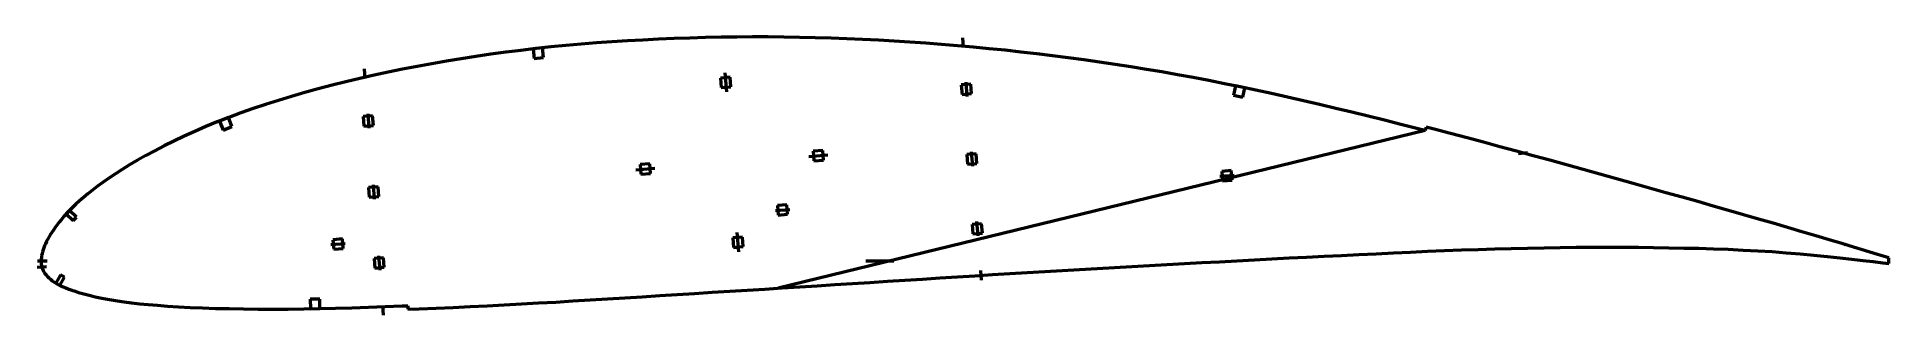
# Model space of a CAD drawing. Header units: metres. Extents: x -290 to 483, y -23 to 94.
import ezdxf

# ---------------------------------------------------------------- set-up
doc = ezdxf.new("R2010")
doc.units = ezdxf.units.M
for name, color, linetype, lineweight in [('FoilLayer', 1, 'Continuous', 50), ('StringerLayer', 1, 'Continuous', 50), ('SubLayer', 1, 'Continuous', 50)]:
    doc.layers.add(name, color=color, linetype=linetype, lineweight=lineweight)

msp = doc.modelspace()

# ---------------------------------------------------------------- linework, layer by layer
at = {"layer": 'FoilLayer'}
for p, q in [((-24.1, 92.85), (-30.62, 92.58)), ((-17.58, 93.08), (-24.1, 92.85)), ((-11.04, 93.26), (-17.58, 93.08)), ((-4.49, 93.39), (-11.04, 93.26)), ((2.06, 93.48), (-4.49, 93.39)), ((8.62, 93.52), (2.06, 93.48)), ((15.17, 93.52), (8.62, 93.52)), ((21.72, 93.46), (15.17, 93.52)), ((28.28, 93.36), (21.72, 93.46)), ((34.85, 93.21), (28.28, 93.36)), ((41.42, 93.02), (34.85, 93.21)), ((47.99, 92.78), (41.42, 93.02)), ((54.58, 92.49), (47.99, 92.78)), ((-106.81, 85.39), (-113, 84.43)), ((-100.59, 86.29), (-106.81, 85.39)), ((-94.35, 87.14), (-100.59, 86.29)), ((-88.1, 87.93), (-94.35, 87.14)), ((-81.83, 88.66), (-88.1, 87.93)), ((-75.55, 89.34), (-81.83, 88.66)), ((-69.25, 89.95), (-75.55, 89.34)), ((-62.9, 90.51), (-69.25, 89.95)), ((-56.51, 91.01), (-62.9, 90.51)), ((-50.07, 91.47), (-56.51, 91.01)), ((-43.61, 91.89), (-50.07, 91.47)), ((-37.12, 92.25), (-43.61, 91.89)), ((-30.62, 92.58), (-37.12, 92.25)), ((61.17, 92.16), (54.58, 92.49)), ((67.76, 91.79), (61.17, 92.16)), ((74.37, 91.37), (67.76, 91.79)), ((80.98, 90.9), (74.37, 91.37)), ((87.6, 90.39), (80.98, 90.9)), ((94.23, 89.84), (87.6, 90.39)), ((100.85, 89.25), (94.23, 89.84)), ((107.47, 88.62), (100.85, 89.25)), ((114.09, 87.95), (107.47, 88.62)), ((120.68, 87.24), (114.09, 87.95)), ((127.26, 86.49), (120.68, 87.24)), ((133.83, 85.69), (127.26, 86.49)), ((140.38, 84.85), (133.83, 85.69)), ((-149.37, 77.54), (-155.27, 76.2)), ((-143.42, 78.83), (-149.37, 77.54)), ((-137.42, 80.06), (-143.42, 78.83)), ((-131.38, 81.24), (-137.42, 80.06)), ((-125.29, 82.36), (-131.38, 81.24)), ((-119.16, 83.42), (-125.29, 82.36)), ((-113, 84.43), (-119.16, 83.42)), ((146.93, 83.97), (140.38, 84.85)), ((153.48, 83.04), (146.93, 83.97)), ((160.01, 82.07), (153.48, 83.04)), ((166.53, 81.05), (160.01, 82.07)), ((173.05, 79.99), (166.53, 81.05)), ((179.56, 78.89), (173.05, 79.99)), ((186.06, 77.74), (179.56, 78.89)), ((192.57, 76.53), (186.06, 77.74)), ((-178.31, 70.25), (-183.86, 68.65)), ((-172.64, 71.81), (-178.31, 70.25)), ((-166.89, 73.33), (-172.64, 71.81)), ((-161.1, 74.8), (-166.89, 73.33)), ((-155.27, 76.2), (-161.1, 74.8)), ((199.1, 75.29), (192.57, 76.53)), ((205.63, 73.99), (199.1, 75.29)), ((212.18, 72.65), (205.63, 73.99)), ((218.74, 71.27), (212.18, 72.65)), ((225.33, 69.84), (218.74, 71.27)), ((231.95, 68.36), (225.33, 69.84)), ((-199.83, 63.56), (-204.93, 61.75)), ((-194.63, 65.31), (-199.83, 63.56)), ((-189.3, 67), (-194.63, 65.31)), ((-183.86, 68.65), (-189.3, 67)), ((238.61, 66.83), (231.95, 68.36)), ((245.32, 65.26), (238.61, 66.83)), ((252.08, 63.66), (245.32, 65.26)), ((258.86, 62.03), (252.08, 63.66)), ((265.64, 60.38), (258.86, 62.03)), ((-219.53, 56.04), (-224.13, 54.06)), ((-214.79, 57.99), (-219.53, 56.04)), ((-209.92, 59.9), (-214.79, 57.99)), ((-204.93, 61.75), (-209.92, 59.9)), ((289.46, 54.38), (19.32, -11.48)), ((272.43, 58.7), (265.64, 60.38)), ((279.22, 57), (272.43, 58.7)), ((286.02, 55.26), (279.22, 57)), ((289.46, 54.38), (286.02, 55.26)), ((289.83, 55.83), (289.46, 54.38)), ((293.22, 54.96), (289.83, 55.83)), ((300.06, 53.17), (293.22, 54.96)), ((-237.01, 47.98), (-240.93, 45.96)), ((-232.88, 50.01), (-237.01, 47.98)), ((-228.59, 52.05), (-232.88, 50.01)), ((-224.13, 54.06), (-228.59, 52.05)), ((306.92, 51.36), (300.06, 53.17)), ((313.79, 49.53), (306.92, 51.36)), ((320.67, 47.67), (313.79, 49.53)), ((327.58, 45.79), (320.67, 47.67)), ((-251.43, 40.08), (-254.49, 38.2)), ((-248.15, 42.01), (-251.43, 40.08)), ((-244.65, 43.97), (-248.15, 42.01)), ((-240.93, 45.96), (-244.65, 43.97)), ((334.52, 43.89), (327.58, 45.79)), ((341.48, 41.98), (334.52, 43.89)), ((348.43, 40.05), (341.48, 41.98)), ((355.4, 38.12), (348.43, 40.05)), ((-264.77, 31.15), (-266.88, 29.54)), ((-262.49, 32.83), (-264.77, 31.15)), ((-260.02, 34.56), (-262.49, 32.83)), ((-257.35, 36.35), (-260.02, 34.56)), ((-254.49, 38.2), (-257.35, 36.35)), ((362.36, 36.17), (355.4, 38.12)), ((369.32, 34.22), (362.36, 36.17)), ((376.26, 32.28), (369.32, 34.22)), ((383.15, 30.35), (376.26, 32.28)), ((-273.8, 23.61), (-275.21, 22.24)), ((-272.27, 25.02), (-273.8, 23.61)), ((-270.62, 26.48), (-272.27, 25.02)), ((-268.83, 27.99), (-270.62, 26.48)), ((-266.88, 29.54), (-268.83, 27.99)), ((389.96, 28.43), (383.15, 30.35)), ((396.67, 26.54), (389.96, 28.43)), ((403.25, 24.69), (396.67, 26.54)), ((409.72, 22.85), (403.25, 24.69)), ((-280.81, 16.08), (-281.68, 14.96)), ((-279.86, 17.24), (-280.81, 16.08)), ((-278.84, 18.43), (-279.86, 17.24)), ((-277.72, 19.65), (-278.84, 18.43)), ((-276.52, 20.93), (-277.72, 19.65)), ((-275.21, 22.24), (-276.52, 20.93)), ((416.09, 21.02), (409.72, 22.85)), ((422.36, 19.18), (416.09, 21.02)), ((428.55, 17.37), (422.36, 19.18)), ((434.65, 15.63), (428.55, 17.37)), ((440.71, 13.86), (434.65, 15.63)), ((-286.11, 7.97), (-286.52, 7.09)), ((-285.63, 8.86), (-286.11, 7.97)), ((-285.1, 9.81), (-285.63, 8.86)), ((-284.53, 10.8), (-285.1, 9.81)), ((-283.9, 11.8), (-284.53, 10.8)), ((-283.23, 12.82), (-283.9, 11.8)), ((-282.48, 13.87), (-283.23, 12.82)), ((-281.68, 14.96), (-282.48, 13.87)), ((446.71, 12.09), (440.71, 13.86)), ((452.54, 10.36), (446.71, 12.09)), ((458.12, 8.7), (452.54, 10.36)), ((463.38, 7.15), (458.12, 8.7)), ((-288.3, 0.68), (-288.33, -0.05)), ((-288.22, 1.41), (-288.3, 0.68)), ((-288.11, 2.16), (-288.22, 1.41)), ((-287.96, 2.94), (-288.11, 2.16)), ((-287.77, 3.73), (-287.96, 2.94)), ((-287.53, 4.51), (-287.77, 3.73)), ((-287.24, 5.32), (-287.53, 4.51)), ((-286.9, 6.2), (-287.24, 5.32)), ((-286.52, 7.09), (-286.9, 6.2)), ((210.85, -0.03), (218.15, 0.36)), ((218.15, 0.36), (225.44, 0.75)), ((225.44, 0.75), (232.71, 1.14)), ((232.71, 1.14), (239.97, 1.53)), ((239.97, 1.53), (247.21, 1.89)), ((247.21, 1.89), (254.46, 2.25)), ((254.46, 2.25), (261.72, 2.6)), ((261.72, 2.6), (268.96, 2.95)), ((268.96, 2.95), (276.17, 3.29)), ((276.17, 3.29), (283.33, 3.63)), ((283.33, 3.63), (290.44, 3.94)), ((290.44, 3.94), (297.53, 4.22)), ((297.53, 4.22), (304.58, 4.5)), ((304.58, 4.5), (311.56, 4.76)), ((311.56, 4.76), (318.47, 4.98)), ((318.47, 4.98), (325.34, 5.16)), ((325.34, 5.16), (332.21, 5.31)), ((332.21, 5.31), (339.05, 5.44)), ((339.05, 5.44), (345.82, 5.57)), ((345.82, 5.57), (352.47, 5.69)), ((352.47, 5.69), (358.99, 5.73)), ((358.99, 5.73), (365.5, 5.7)), ((365.5, 5.7), (372, 5.67)), ((372, 5.67), (378.44, 5.65)), ((378.44, 5.65), (384.79, 5.58)), ((384.79, 5.58), (391.12, 5.44)), ((391.12, 5.44), (397.43, 5.29)), ((397.43, 5.29), (403.68, 5.18)), ((403.68, 5.18), (409.83, 5.03)), ((409.83, 5.03), (415.96, 4.77)), ((415.96, 4.77), (422.13, 4.45)), ((422.13, 4.45), (428.27, 4.14)), ((428.27, 4.14), (434.25, 3.8)), ((434.25, 3.8), (440.12, 3.35)), ((440.12, 3.35), (445.95, 2.84)), ((445.95, 2.84), (451.68, 2.3)), ((451.68, 2.3), (457.22, 1.77)), ((457.22, 1.77), (462.49, 1.23)), ((462.49, 1.23), (467.48, 0.68)), ((468.28, 5.7), (463.38, 7.15)), ((467.48, 0.68), (472.16, 0.16)), ((472.77, 4.34), (468.28, 5.7)), ((472.16, 0.16), (476.51, -0.35)), ((476.88, 3.06), (472.77, 4.34)), ((480.68, 1.92), (476.88, 3.06)), ((483.05, 1.16), (480.68, 1.92)), ((483, -1.16), (483.05, 1.16)), ((-288.33, -0.05), (-288.32, -0.71)), ((-288.32, -0.71), (-288.28, -1.37)), ((-288.28, -1.37), (-288.17, -2.04)), ((-288.17, -2.04), (-288.01, -2.7)), ((-288.01, -2.7), (-287.78, -3.37)), ((-287.78, -3.37), (-287.49, -4.04)), ((-287.49, -4.04), (-287.15, -4.69)), ((-287.15, -4.69), (-286.75, -5.33)), ((-286.75, -5.33), (-286.28, -5.96)), ((-286.28, -5.96), (-285.74, -6.58)), ((-285.74, -6.58), (-285.13, -7.18)), ((-285.13, -7.18), (-284.46, -7.77)), ((72.27, -8.13), (79.58, -7.66)), ((79.58, -7.66), (86.89, -7.19)), ((86.89, -7.19), (94.2, -6.73)), ((94.2, -6.73), (101.5, -6.26)), ((101.5, -6.26), (108.79, -5.81)), ((108.79, -5.81), (116.08, -5.36)), ((116.08, -5.36), (123.36, -4.92)), ((123.36, -4.92), (130.64, -4.48)), ((130.64, -4.48), (137.92, -4.05)), ((137.92, -4.05), (145.18, -3.63)), ((145.18, -3.63), (152.45, -3.23)), ((152.45, -3.23), (159.73, -2.83)), ((159.73, -2.83), (167.04, -2.43)), ((167.04, -2.43), (174.34, -2.03)), ((174.34, -2.03), (181.65, -1.62)), ((181.65, -1.62), (188.95, -1.22)), ((188.95, -1.22), (196.25, -0.81)), ((196.25, -0.81), (203.55, -0.42)), ((203.55, -0.42), (210.85, -0.03)), ((476.51, -0.35), (480.52, -0.83)), ((480.52, -0.83), (483, -1.16)), ((-284.46, -7.77), (-283.74, -8.34)), ((-283.74, -8.34), (-282.95, -8.9)), ((-282.95, -8.9), (-282.11, -9.43)), ((-282.11, -9.43), (-281.19, -9.95)), ((-281.19, -9.95), (-280.21, -10.44)), ((-280.21, -10.44), (-279.15, -10.93)), ((-279.15, -10.93), (-278.02, -11.4)), ((-278.02, -11.4), (-276.8, -11.87)), ((-276.8, -11.87), (-275.51, -12.33)), ((-275.51, -12.33), (-274.14, -12.79)), ((-274.14, -12.79), (-272.67, -13.25)), ((-272.67, -13.25), (-271.11, -13.71)), ((-271.11, -13.71), (-269.45, -14.16)), ((-269.45, -14.16), (-267.66, -14.6)), ((-267.66, -14.6), (-265.74, -15.04)), ((-265.74, -15.04), (-263.66, -15.47)), ((-44.65, -15.48), (-37.39, -15.04)), ((-37.39, -15.04), (-30.11, -14.59)), ((-30.11, -14.59), (-22.82, -14.12)), ((-22.82, -14.12), (-15.51, -13.66)), ((-15.51, -13.66), (-8.2, -13.2)), ((-8.2, -13.2), (-0.88, -12.74)), ((-0.88, -12.74), (6.44, -12.28)), ((6.44, -12.28), (13.75, -11.82)), ((13.75, -11.82), (21.06, -11.37)), ((21.06, -11.37), (28.37, -10.9)), ((28.37, -10.9), (35.69, -10.44)), ((35.69, -10.44), (43, -9.97)), ((43, -9.97), (50.32, -9.51)), ((50.32, -9.51), (57.64, -9.05)), ((57.64, -9.05), (64.96, -8.59)), ((64.96, -8.59), (72.27, -8.13)), ((-263.66, -15.47), (-261.43, -15.9)), ((-261.43, -15.9), (-259.02, -16.33)), ((-259.02, -16.33), (-256.41, -16.76)), ((-256.41, -16.76), (-253.6, -17.18)), ((-253.6, -17.18), (-250.55, -17.58)), ((-250.55, -17.58), (-247.24, -17.95)), ((-247.24, -17.95), (-243.65, -18.3)), ((-243.65, -18.3), (-239.74, -18.64)), ((-239.74, -18.64), (-235.51, -18.96)), ((-235.51, -18.96), (-230.98, -19.25)), ((-230.98, -19.25), (-226.13, -19.51)), ((-226.13, -19.51), (-220.98, -19.72)), ((-220.98, -19.72), (-215.53, -19.9)), ((-215.53, -19.9), (-209.8, -20.03)), ((-209.8, -20.03), (-203.84, -20.14)), ((-203.84, -20.14), (-197.72, -20.21)), ((-197.72, -20.21), (-191.49, -20.25)), ((-191.49, -20.25), (-185.15, -20.22)), ((-185.15, -20.22), (-178.7, -20.14)), ((-178.7, -20.14), (-172.1, -20.01)), ((-172.1, -20.01), (-165.39, -19.84)), ((-165.39, -19.84), (-158.59, -19.64)), ((-158.59, -19.64), (-151.7, -19.41)), ((-151.7, -19.41), (-144.72, -19.16)), ((-144.72, -19.16), (-137.68, -18.89)), ((-137.68, -18.89), (-135.31, -18.8)), ((-135.31, -18.8), (-135.25, -20.3)), ((-135.25, -20.3), (-130.54, -20.11)), ((-130.54, -20.11), (-123.46, -19.82)), ((-123.46, -19.82), (-116.38, -19.51)), ((-116.38, -19.51), (-109.28, -19.17)), ((-109.28, -19.17), (-102.15, -18.81)), ((-102.15, -18.81), (-95, -18.44)), ((-95, -18.44), (-87.82, -18.06)), ((-87.82, -18.06), (-80.66, -17.67)), ((-80.66, -17.67), (-73.5, -17.26)), ((-73.5, -17.26), (-66.34, -16.83)), ((-66.34, -16.83), (-59.14, -16.39)), ((-59.14, -16.39), (-51.9, -15.93)), ((-51.9, -15.93), (-44.65, -15.48))]:
    msp.add_line(p, q, dxfattribs=at)
at = {"layer": 'StringerLayer'}
for p, q in [((-79, 88.97), (-82.98, 88.54)), ((-82.98, 88.54), (-82.55, 84.56)), ((-78.58, 84.99), (-79, 88.97)), ((-82.55, 84.56), (-78.58, 84.99)), ((210.28, 73.06), (209.45, 69.14)), ((214.19, 72.23), (210.28, 73.06)), ((213.36, 68.32), (214.19, 72.23)), ((209.45, 69.14), (213.36, 68.32)), ((-210.13, 59.81), (-213.86, 58.35)), ((-213.86, 58.35), (-212.4, 54.63)), ((-212.4, 54.63), (-208.67, 56.09)), ((-208.67, 56.09), (-210.13, 59.81)), ((-276.46, 20.99), (-277.84, 19.54)), ((-277.84, 19.54), (-274.93, 16.78)), ((-273.56, 18.24), (-276.46, 20.99)), ((-274.93, 16.78), (-273.56, 18.24)), ((-280.27, -5.87), (-282.24, -9.36)), ((-280.49, -10.34), (-278.53, -6.85)), ((-278.53, -6.85), (-280.27, -5.87)), ((-282.24, -9.36), (-280.49, -10.34)), ((-172.01, -16), (-176.01, -16.08)), ((-176.01, -16.08), (-175.93, -20.08)), ((-175.93, -20.08), (-171.93, -20)), ((-171.93, -20), (-172.01, -16))]:
    msp.add_line(p, q, dxfattribs=at)
at = {"layer": 'SubLayer'}
for p, q in [((96.29, 93.14), (96.6, 89.16)), ((-153.45, 80.18), (-153.14, 76.2)), ((-2.88, 78.52), (-2.26, 70.54)), ((-0.73, 76.68), (-4.72, 76.37)), ((-4.72, 76.37), (-4.41, 72.38)), ((-4.41, 72.38), (-0.42, 72.69)), ((-0.42, 72.69), (-0.73, 76.68)), ((99.78, 73.84), (95.8, 73.54)), ((95.8, 73.54), (96.1, 69.55)), ((96.1, 69.55), (100.09, 69.86)), ((97.71, 74.69), (98.17, 68.71)), ((100.09, 69.86), (99.78, 73.84)), ((-149.93, 60.56), (-153.92, 60.25)), ((-153.92, 60.25), (-153.61, 56.27)), ((-153.61, 56.27), (-149.63, 56.57)), ((-152, 61.4), (-151.54, 55.42)), ((-149.63, 56.57), (-149.93, 60.56)), ((-40.1, 38.05), (-32.12, 38.66)), ((-34.27, 40.5), (-38.26, 40.2)), ((-38.26, 40.2), (-37.95, 36.21)), ((-33.96, 36.52), (-34.27, 40.5)), ((32.12, 43.61), (40.1, 44.22)), ((37.95, 46.06), (33.96, 45.75)), ((33.96, 45.75), (34.27, 41.77)), ((34.27, 41.77), (38.26, 42.07)), ((38.26, 42.07), (37.95, 46.06)), ((102.03, 44.67), (98.04, 44.36)), ((98.04, 44.36), (98.35, 40.37)), ((98.35, 40.37), (102.34, 40.68)), ((99.96, 45.51), (100.42, 39.53)), ((102.34, 40.68), (102.03, 44.67)), ((328.36, 44.87), (332.35, 45.18)), ((-149.72, 31.74), (-149.26, 25.76)), ((-37.95, 36.21), (-33.96, 36.52)), ((203.69, 35.28), (209.67, 35.74)), ((208.52, 37.66), (204.53, 37.35)), ((204.53, 37.35), (204.84, 33.36)), ((204.84, 33.36), (208.82, 33.67)), ((208.82, 33.67), (208.52, 37.66)), ((-147.65, 30.89), (-151.64, 30.59)), ((-151.64, 30.59), (-151.33, 26.6)), ((-151.33, 26.6), (-147.34, 26.91)), ((-147.34, 26.91), (-147.65, 30.89)), ((23, 23.38), (19.01, 23.08)), ((23.3, 19.4), (23, 23.38)), ((406.5, 23.24), (406.8, 24.2)), ((18.17, 21.01), (24.15, 21.47)), ((19.01, 23.08), (19.32, 19.09)), ((19.32, 19.09), (23.3, 19.4)), ((104.27, 15.49), (100.29, 15.18)), ((102.2, 16.33), (102.66, 10.35)), ((104.58, 11.5), (104.27, 15.49)), ((-162.52, 9.11), (-166.51, 8.8)), ((-166.51, 8.8), (-166.2, 4.81)), ((-162.22, 5.12), (-162.52, 9.11)), ((4.41, 9.89), (0.42, 9.58)), ((0.42, 9.58), (0.73, 5.59)), ((2.88, 3.75), (2.26, 11.73)), ((4.72, 5.9), (4.41, 9.89)), ((100.29, 15.18), (100.59, 11.19)), ((100.59, 11.19), (104.58, 11.5)), ((444.92, 12.1), (445.23, 13.05)), ((-289.83, 0), (-285.83, 0)), ((-167.35, 6.73), (-161.37, 7.19)), ((-166.2, 4.81), (-162.22, 5.12)), ((-145.37, 1.23), (-149.36, 0.92)), ((-149.36, 0.92), (-149.05, -3.07)), ((-147.44, 2.07), (-146.98, -3.91)), ((-145.06, -2.76), (-145.37, 1.23)), ((0.73, 5.59), (4.72, 5.9)), ((55.97, 0), (67.69, 0)), ((403.19, 4.69), (403.25, 5.69)), ((443.13, 2.58), (443.21, 3.58)), ((463.06, 0.66), (463.11, 1.66)), ((464.1, 6.41), (464.44, 7.35)), ((-290.04, -2.71), (-286.05, -2.4)), ((-149.05, -3.07), (-145.06, -2.76)), ((103.78, -4.12), (104.08, -8.11)), ((-145.84, -18.7), (-145.53, -22.69))]:
    msp.add_line(p, q, dxfattribs=at)

doc.saveas('drawing.dxf')
